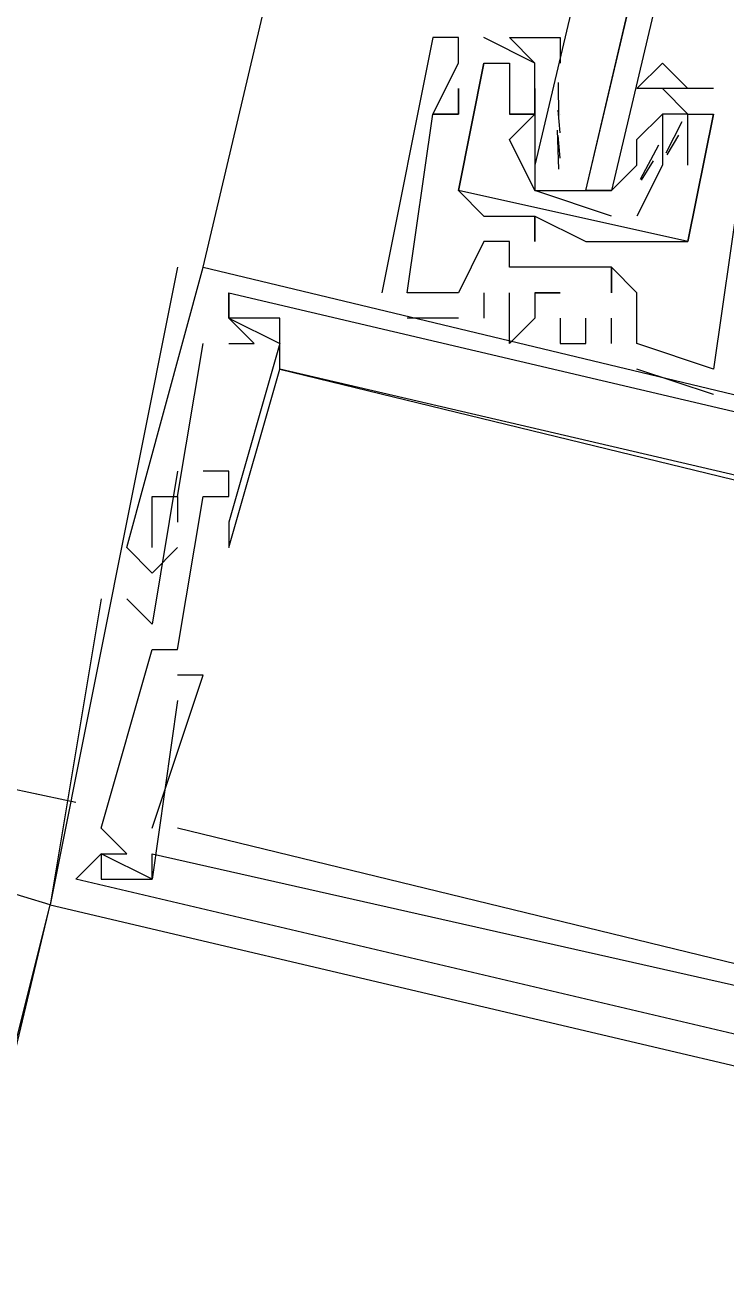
# Model space of a CAD drawing. Header units: feet. Extents: x -84 to 198, y -22 to 181.
# Drawn here: x 113.733 to 114.1, y 60.296 to 60.944 of the extents above; entities that cross this region are included whole.
import ezdxf

# ---------------------------------------------------------------- set-up
doc = ezdxf.new("R2010")
doc.units = ezdxf.units.FT
doc.layers.add('A-LINEA', color=7, linetype='CONTINUOUS')
doc.layers.add('A-MURO-CONCRETO', color=8, linetype='CONTINUOUS')

msp = doc.modelspace()

# ---------------------------------------------------------------- linework, layer by layer
at = {"layer": 'A-LINEA'}
for p, q in [((113.8267, 60.8178), (115.48, 67.8444)), ((113.9467, 60.9378), (113.9467, 60.9378)), ((113.9467, 60.9378), (113.9467, 60.9378)), ((113.9467, 60.9378), (113.9467, 60.9378)), ((113.96, 60.9378), (113.96, 60.9378)), ((113.96, 60.9378), (113.96, 60.9378)), ((113.96, 60.9378), (113.96, 60.9378)), ((114, 60.9244), (113.9733, 60.9378)), ((113.9733, 60.9378), (113.9733, 60.9378)), ((114, 60.9244), (113.9733, 60.9378)), ((113.9733, 60.9378), (113.9733, 60.9378)), ((113.96, 60.9244), (113.96, 60.9244)), ((113.96, 60.9244), (113.96, 60.9244)), ((113.96, 60.9244), (113.96, 60.9244)), ((113.9733, 60.9244), (113.9733, 60.9244)), ((113.9733, 60.9244), (113.9733, 60.9244)), ((113.9733, 60.9244), (113.9733, 60.9244)), ((113.9733, 60.9244), (113.9733, 60.9244)), ((113.9867, 60.9244), (113.9867, 60.9244)), ((113.9867, 60.9244), (113.9867, 60.9244)), ((114, 60.9244), (114, 60.9244)), ((114, 60.9244), (114, 60.9244)), ((114.0126, 60.896), (114.0123, 60.9143)), ((113.96, 60.9111), (113.96, 60.9111)), ((113.96, 60.9111), (113.96, 60.9111)), ((113.96, 60.9111), (113.96, 60.9111)), ((114, 60.9111), (114, 60.9111)), ((114, 60.9111), (114, 60.8978)), ((114, 60.9111), (114, 60.9111)), ((114.0933, 60.9111), (114.0667, 60.9111)), ((114.0667, 60.9111), (114.0667, 60.9111)), ((114.0933, 60.9111), (114.0667, 60.9111)), ((114.0667, 60.9111), (114.0667, 60.9111)), ((114.0933, 60.9111), (114.0933, 60.9111)), ((114.0933, 60.9111), (114.0933, 60.9111)), ((113.9467, 60.8978), (113.9467, 60.8978)), ((113.9467, 60.8978), (113.9467, 60.8978)), ((113.9467, 60.8978), (113.9467, 60.8978)), ((113.9467, 60.8978), (113.9467, 60.8978)), ((113.9467, 60.8978), (113.9467, 60.8978)), ((113.9467, 60.8978), (113.9467, 60.8978)), ((113.96, 60.8978), (113.96, 60.8978)), ((113.96, 60.8978), (113.96, 60.8978)), ((113.96, 60.8978), (113.96, 60.8978)), ((113.96, 60.8978), (113.96, 60.8978)), ((113.96, 60.8978), (113.96, 60.8978)), ((113.96, 60.8978), (113.96, 60.8978)), ((113.9867, 60.8978), (113.9867, 60.8978)), ((113.9867, 60.8978), (113.9867, 60.8978)), ((113.9867, 60.8978), (113.9867, 60.8978)), ((113.9867, 60.8978), (113.9867, 60.8978)), ((113.9867, 60.8978), (113.9867, 60.8978)), ((113.9867, 60.8978), (113.9867, 60.8978)), ((114, 60.8978), (114, 60.8978)), ((114, 60.8978), (114, 60.8978)), ((114, 60.8978), (114, 60.8978)), ((114, 60.8978), (114, 60.8978)), ((114.0132, 60.888), (114.0122, 60.8999)), ((114.0133, 60.8978), (114.0133, 60.8978)), ((114.0533, 60.8844), (114.0667, 60.8978)), ((114.0667, 60.8978), (114.0667, 60.8978)), ((114.0667, 60.8978), (114.0667, 60.8978)), ((114.08, 60.8978), (114.08, 60.8978)), ((114.08, 60.8978), (114.08, 60.8978)), ((114.0933, 60.8978), (114.0933, 60.8978)), ((114.0933, 60.8978), (114.0933, 60.8978)), ((114.0933, 60.8978), (114.0933, 60.8978)), ((114.0933, 60.8978), (114.0933, 60.8978)), ((114.0125, 60.8689), (114.0119, 60.8893)), ((114.0769, 60.8937), (114.0685, 60.8774)), ((113.9867, 60.8844), (113.9867, 60.8844)), ((113.9867, 60.8844), (113.9867, 60.8844)), ((113.9867, 60.8844), (113.9867, 60.8844)), ((113.9867, 60.8844), (113.9867, 60.8844)), ((114, 60.8844), (114, 60.8844)), ((114.0132, 60.8747), (114.0122, 60.8865)), ((114.0533, 60.8844), (114.0533, 60.8844)), ((114.0647, 60.8816), (114.055, 60.8636)), ((114.0667, 60.8844), (114.0667, 60.8711)), ((114.0667, 60.8844), (114.0667, 60.8844)), ((114.0667, 60.8844), (114.0667, 60.8711)), ((114.0667, 60.8844), (114.0667, 60.8844)), ((114.0751, 60.8867), (114.0689, 60.8765)), ((114.0533, 60.8711), (114.0533, 60.8711)), ((114.0618, 60.8733), (114.0556, 60.8632)), ((114.0667, 60.8711), (114.0667, 60.8711)), ((114.0667, 60.8711), (114.0667, 60.8711)), ((114.08, 60.8711), (114.08, 60.8711)), ((114.08, 60.8711), (114.08, 60.8711)), ((113.96, 60.8578), (113.96, 60.8578)), ((113.96, 60.8578), (113.96, 60.8578)), ((113.96, 60.8578), (113.96, 60.8578)), ((113.96, 60.8578), (113.96, 60.8578)), ((114.0133, 60.8578), (114.0267, 60.8578)), ((114.04, 60.8578), (114.04, 60.8578)), ((113.9733, 60.8444), (113.9733, 60.8444)), ((113.9733, 60.8444), (113.9733, 60.8444)), ((114, 60.8444), (114, 60.8444)), ((114, 60.8444), (114, 60.8444)), ((114, 60.8444), (114, 60.8444)), ((114, 60.8444), (114, 60.8444)), ((113.9733, 60.8311), (113.9733, 60.8311)), ((113.9733, 60.8311), (113.9733, 60.8311)), ((113.9733, 60.8311), (113.9733, 60.8311)), ((113.9867, 60.8311), (113.9867, 60.8311)), ((113.9867, 60.8311), (113.9867, 60.8311)), ((113.9867, 60.8311), (113.9867, 60.8311)), ((114, 60.8311), (114, 60.8311)), ((114, 60.8311), (114, 60.8311)), ((114.0267, 60.8311), (114.0267, 60.8311)), ((114.0267, 60.8311), (114.0267, 60.8311)), ((114.04, 60.8311), (114.04, 60.8311)), ((114.04, 60.8311), (114.04, 60.8311)), ((114.0533, 60.8311), (114.0533, 60.8311)), ((114.0533, 60.8311), (114.0533, 60.8311)), ((114.08, 60.8311), (114.08, 60.8311)), ((114.08, 60.8311), (114.08, 60.8311)), ((113.8133, 60.8178), (113.7467, 60.4844)), ((113.8267, 60.8178), (113.8267, 60.8178)), ((113.8267, 60.8178), (113.8267, 60.8178)), ((113.8267, 60.8178), (113.8267, 60.8178)), ((113.9867, 60.8178), (113.9867, 60.8178)), ((113.9867, 60.8178), (113.9867, 60.8178)), ((113.9867, 60.8178), (113.9867, 60.8178)), ((114.0133, 60.8178), (114.0133, 60.8178)), ((114.0133, 60.8178), (114.0133, 60.8178)), ((114.0133, 60.8178), (114.0133, 60.8178)), ((114.04, 60.8178), (114.04, 60.8178)), ((114.04, 60.8178), (114.04, 60.8178)), ((114.04, 60.8178), (114.04, 60.8178)), ((114.04, 60.8178), (114.04, 60.8178)), ((114.04, 60.8178), (114.04, 60.8178)), ((114.04, 60.8178), (114.04, 60.8178)), ((113.84, 60.8044), (113.84, 60.8044)), ((113.84, 60.8044), (113.84, 60.8044)), ((113.84, 60.8044), (113.84, 60.8044)), ((113.92, 60.8044), (113.92, 60.8044)), ((113.92, 60.8044), (113.92, 60.8044)), ((113.92, 60.8044), (113.92, 60.8044)), ((113.9333, 60.8044), (113.9333, 60.8044)), ((113.9333, 60.8044), (113.9333, 60.8044)), ((113.9333, 60.8044), (113.9333, 60.8044)), ((113.9333, 60.8044), (113.9333, 60.8044)), ((113.9333, 60.8044), (113.9333, 60.8044)), ((113.9333, 60.8044), (113.9333, 60.8044)), ((113.96, 60.8044), (113.96, 60.8044)), ((113.96, 60.8044), (113.96, 60.8044)), ((113.96, 60.8044), (113.96, 60.8044)), ((113.9733, 60.8044), (113.9733, 60.7911)), ((113.9733, 60.8044), (113.9733, 60.8044)), ((113.9733, 60.8044), (113.9733, 60.7911)), ((113.9733, 60.8044), (113.9733, 60.8044)), ((113.9733, 60.8044), (113.9733, 60.7911)), ((113.9733, 60.8044), (113.9733, 60.8044)), ((113.9867, 60.8044), (113.9867, 60.8044)), ((113.9867, 60.8044), (113.9867, 60.8044)), ((113.9867, 60.8044), (113.9867, 60.8044)), ((114, 60.8044), (114, 60.8044)), ((114, 60.8044), (114, 60.8044)), ((114, 60.8044), (114, 60.8044)), ((114.0133, 60.8044), (114.0133, 60.8044)), ((114.0133, 60.8044), (114.0133, 60.8044)), ((114.0133, 60.8044), (114.0133, 60.8044)), ((114.04, 60.8044), (114.04, 60.8044)), ((114.04, 60.8044), (114.04, 60.8044)), ((114.04, 60.8044), (114.04, 60.8044)), ((114.0533, 60.8044), (114.0533, 60.8044)), ((114.0533, 60.8044), (114.0533, 60.8044)), ((114.0533, 60.8044), (114.0533, 60.8044)), ((113.84, 60.7911), (113.84, 60.7911)), ((113.84, 60.7911), (113.84, 60.7911)), ((113.84, 60.7911), (113.84, 60.7911)), ((113.84, 60.7911), (113.84, 60.7911)), ((113.84, 60.7911), (113.84, 60.7911)), ((113.84, 60.7911), (113.84, 60.7911)), ((113.84, 60.7911), (113.84, 60.7911)), ((113.84, 60.7911), (113.84, 60.7911)), ((113.84, 60.7911), (113.84, 60.7911)), ((113.8667, 60.7911), (113.8667, 60.7911)), ((113.8667, 60.7911), (113.8667, 60.7911)), ((113.8667, 60.7911), (113.8667, 60.7911)), ((113.9333, 60.7911), (113.9333, 60.7911)), ((113.9333, 60.7911), (113.9333, 60.7911)), ((113.9333, 60.7911), (113.9333, 60.7911)), ((113.96, 60.7911), (113.96, 60.7911)), ((113.96, 60.7911), (113.96, 60.7911)), ((113.96, 60.7911), (113.96, 60.7911)), ((113.9733, 60.7911), (113.9733, 60.7911)), ((113.9733, 60.7911), (113.9733, 60.7911)), ((113.9733, 60.7911), (113.9733, 60.7911)), ((114, 60.7911), (114, 60.7911)), ((114, 60.7911), (114, 60.7911)), ((114, 60.7911), (114, 60.7911)), ((114.0133, 60.7911), (114.0133, 60.7911)), ((114.0133, 60.7911), (114.0133, 60.7911)), ((114.0133, 60.7911), (114.0133, 60.7911)), ((114.0267, 60.7911), (114.0267, 60.7911)), ((114.0267, 60.7911), (114.0267, 60.7911)), ((114.0267, 60.7911), (114.0267, 60.7911)), ((114.04, 60.7911), (114.04, 60.7911)), ((114.04, 60.7911), (114.04, 60.7911)), ((114.04, 60.7911), (114.04, 60.7911)), ((113.8133, 60.6978), (113.8267, 60.7778)), ((113.8133, 60.6978), (113.8267, 60.7778)), ((113.8133, 60.6978), (113.8267, 60.7778)), ((113.8267, 60.7778), (113.8267, 60.7778)), ((113.8267, 60.7778), (113.8267, 60.7778)), ((113.8267, 60.7778), (113.8267, 60.7778)), ((113.84, 60.7778), (113.84, 60.7778)), ((113.84, 60.7778), (113.84, 60.7778)), ((113.84, 60.7778), (113.84, 60.7778)), ((113.8533, 60.7778), (113.8533, 60.7778)), ((113.8533, 60.7778), (113.8533, 60.7778)), ((113.8533, 60.7778), (113.8533, 60.7778)), ((113.8667, 60.7778), (113.8667, 60.7778)), ((113.8667, 60.7778), (113.8667, 60.7778)), ((113.8667, 60.7778), (113.8667, 60.7778)), ((113.9867, 60.7778), (113.9867, 60.7778)), ((113.9867, 60.7778), (113.9867, 60.7778)), ((113.9867, 60.7778), (113.9867, 60.7778)), ((114.0133, 60.7778), (114.0133, 60.7778)), ((114.0133, 60.7778), (114.0133, 60.7778)), ((114.0133, 60.7778), (114.0133, 60.7778)), ((114.0267, 60.7778), (114.0267, 60.7778)), ((114.0267, 60.7778), (114.0267, 60.7778)), ((114.0267, 60.7778), (114.0267, 60.7778)), ((114.04, 60.7778), (114.04, 60.7778)), ((114.04, 60.7778), (114.04, 60.7778)), ((114.04, 60.7778), (114.04, 60.7778)), ((114.0533, 60.7778), (114.0533, 60.7778)), ((114.0533, 60.7778), (114.0533, 60.7778)), ((114.0533, 60.7778), (114.0533, 60.7778)), ((114.0533, 60.7778), (114.0533, 60.7778)), ((114.0533, 60.7778), (114.0533, 60.7778)), ((114.0533, 60.7778), (114.0533, 60.7778)), ((113.8667, 60.7644), (113.8667, 60.7644)), ((113.8667, 60.7644), (113.8667, 60.7644)), ((113.8667, 60.7644), (113.8667, 60.7644)), ((113.8667, 60.7644), (113.8667, 60.7644)), ((113.8667, 60.7644), (113.8667, 60.7644)), ((113.8667, 60.7644), (113.8667, 60.7644)), ((114.0933, 60.7511), (114.0533, 60.7644)), ((114.0533, 60.7644), (114.0533, 60.7644)), ((114.0933, 60.7511), (114.0533, 60.7644)), ((114.0533, 60.7644), (114.0533, 60.7644)), ((114.0933, 60.7511), (114.0533, 60.7644)), ((114.0533, 60.7644), (114.0533, 60.7644)), ((114.0933, 60.7644), (114.0933, 60.7644)), ((114.0933, 60.7644), (114.0933, 60.7644)), ((114.0933, 60.7644), (114.0933, 60.7644)), ((114.0933, 60.7644), (114.0933, 60.7644)), ((114.0933, 60.7644), (114.0933, 60.7644)), ((114.0933, 60.7644), (114.0933, 60.7644)), ((114.0933, 60.7511), (114.0933, 60.7511)), ((114.0933, 60.7511), (114.0933, 60.7511)), ((114.0933, 60.7511), (114.0933, 60.7511)), ((113.8133, 60.7111), (113.8133, 60.7111)), ((113.8133, 60.7111), (113.8133, 60.7111)), ((113.8133, 60.7111), (113.8133, 60.7111)), ((113.8267, 60.7111), (113.8267, 60.7111)), ((113.8267, 60.7111), (113.8267, 60.7111)), ((113.8267, 60.7111), (113.8267, 60.7111)), ((113.84, 60.7111), (113.84, 60.7111)), ((113.84, 60.7111), (113.84, 60.7111)), ((113.84, 60.7111), (113.84, 60.7111)), ((113.8, 60.6978), (113.8, 60.6978)), ((113.8, 60.6978), (113.8, 60.6978)), ((113.8, 60.6978), (113.8, 60.6978)), ((113.8133, 60.6978), (113.8133, 60.6978)), ((113.8133, 60.6978), (113.8133, 60.6978)), ((113.8133, 60.6978), (113.8133, 60.6978)), ((113.8133, 60.6978), (113.8133, 60.6978)), ((113.8133, 60.6978), (113.8133, 60.6978)), ((113.8133, 60.6978), (113.8133, 60.6978)), ((113.8267, 60.6978), (113.8267, 60.6978)), ((113.8267, 60.6978), (113.8267, 60.6978)), ((113.8267, 60.6978), (113.8267, 60.6978)), ((113.84, 60.6978), (113.84, 60.6978)), ((113.84, 60.6978), (113.84, 60.6978)), ((113.84, 60.6978), (113.84, 60.6978)), ((113.8133, 60.6844), (113.8133, 60.6844)), ((113.8133, 60.6844), (113.8133, 60.6844)), ((113.8133, 60.6844), (113.8133, 60.6844)), ((113.84, 60.6844), (113.84, 60.6844)), ((113.84, 60.6844), (113.84, 60.6844)), ((113.84, 60.6844), (113.84, 60.6844)), ((113.7867, 60.6711), (113.7867, 60.6711)), ((113.7867, 60.6711), (113.7867, 60.6711)), ((113.7867, 60.6711), (113.7867, 60.6711)), ((113.8, 60.6711), (113.8, 60.6711)), ((113.8, 60.6711), (113.8, 60.6711)), ((113.8, 60.6711), (113.8, 60.6711)), ((113.8133, 60.6711), (113.8133, 60.6711)), ((113.8133, 60.6711), (113.8133, 60.6711)), ((113.8133, 60.6711), (113.8133, 60.6711)), ((113.84, 60.6711), (113.84, 60.6711)), ((113.84, 60.6711), (113.84, 60.6711)), ((113.84, 60.6711), (113.84, 60.6711)), ((113.8, 60.6578), (113.8, 60.6578)), ((113.8, 60.6578), (113.8, 60.6578)), ((113.8, 60.6578), (113.8, 60.6578)), ((113.7733, 60.6444), (113.7733, 60.6444)), ((113.7733, 60.6444), (113.7733, 60.6444)), ((113.7733, 60.6444), (113.7733, 60.6444)), ((113.7867, 60.6444), (113.7867, 60.6444)), ((113.7867, 60.6444), (113.7867, 60.6444)), ((113.7867, 60.6444), (113.7867, 60.6444)), ((113.8, 60.6311), (113.8, 60.6311)), ((113.8, 60.6311), (113.8, 60.6311)), ((113.8, 60.6311), (113.8, 60.6311)), ((113.8, 60.6178), (113.8, 60.6178)), ((113.8, 60.6178), (113.8, 60.6178)), ((113.8, 60.6178), (113.8, 60.6178)), ((113.8133, 60.6178), (113.8133, 60.6178)), ((113.8133, 60.6178), (113.8133, 60.6178)), ((113.8133, 60.6178), (113.8133, 60.6178)), ((113.8133, 60.6044), (113.8133, 60.6044)), ((113.8133, 60.6044), (113.8133, 60.6044)), ((113.8133, 60.6044), (113.8133, 60.6044)), ((113.8267, 60.6044), (113.8267, 60.6044)), ((113.8267, 60.6044), (113.8267, 60.6044)), ((113.8267, 60.6044), (113.8267, 60.6044)), ((113.8133, 60.5911), (113.8133, 60.5911)), ((113.8133, 60.5911), (113.8133, 60.5911)), ((113.8133, 60.5911), (113.8133, 60.5911)), ((113.76, 60.5378), (113.5733, 60.5778)), ((113.7467, 60.4844), (113.6133, 60.5244)), ((113.7733, 60.5244), (113.7733, 60.5244)), ((113.7733, 60.5244), (113.7733, 60.5244)), ((113.7733, 60.5244), (113.7733, 60.5244)), ((113.8, 60.5244), (113.8, 60.5244)), ((113.8, 60.5244), (113.8, 60.5244)), ((113.8, 60.5244), (113.8, 60.5244)), ((113.8133, 60.5244), (113.8133, 60.5244)), ((113.8133, 60.5244), (113.8133, 60.5244)), ((113.8133, 60.5244), (113.8133, 60.5244)), ((113.7733, 60.5111), (113.7733, 60.5111)), ((113.7733, 60.5111), (113.7733, 60.5111)), ((113.7733, 60.5111), (113.7733, 60.5111)), ((113.7733, 60.5111), (113.7733, 60.5111)), ((113.7733, 60.5111), (113.7733, 60.5111)), ((113.7733, 60.5111), (113.7733, 60.5111)), ((113.7867, 60.5111), (113.7867, 60.5111)), ((113.7867, 60.5111), (113.7867, 60.5111)), ((113.7867, 60.5111), (113.7867, 60.5111)), ((113.8, 60.5111), (113.8, 60.5111)), ((113.8, 60.5111), (113.8, 60.5111)), ((113.8, 60.5111), (113.8, 60.5111)), ((113.76, 60.4978), (113.76, 60.4978)), ((113.76, 60.4978), (113.76, 60.4978)), ((113.76, 60.4978), (113.76, 60.4978)), ((113.7733, 60.4978), (113.7733, 60.4978)), ((113.7733, 60.4978), (113.7733, 60.4978)), ((113.7733, 60.4978), (113.7733, 60.4978)), ((113.8, 60.4978), (113.8, 60.4978)), ((113.8, 60.4978), (113.8, 60.4978)), ((113.8, 60.4978), (113.8, 60.4978)), ((113.8, 60.4978), (113.8, 60.4978)), ((113.8, 60.4978), (113.8, 60.4978)), ((113.8, 60.4978), (113.8, 60.4978)), ((113.7467, 60.4844), (113.7467, 60.4844)), ((113.7467, 60.4844), (113.7467, 60.4844)), ((113.7467, 60.4844), (113.7467, 60.4844))]:
    msp.add_line(p, q, dxfattribs=at)
for points in [[(114.4, 62.5644), (114, 60.8711), (114, 60.8578), (114.0133, 60.8578), (114.0267, 60.8578), (114.4267, 62.5644)], [(114.44, 62.5511), (114.04, 60.8578), (114.0267, 60.8578), (114.4267, 62.5511)], [(114.1067, 60.8578), (114.0933, 60.7644), (114.0533, 60.7778), (114.0533, 60.8044), (114.04, 60.8178), (114.04, 60.8044), (114.04, 60.8178), (114.0133, 60.8178), (113.9867, 60.8178), (113.9867, 60.8311), (113.9733, 60.8311), (113.96, 60.8044), (113.9333, 60.8044), (113.9467, 60.8978), (113.96, 60.8978), (113.96, 60.9111), (113.96, 60.8978), (113.9467, 60.8978), (113.96, 60.9244), (113.96, 60.9378), (113.9467, 60.9378), (113.92, 60.8044)], [(114.1067, 60.8578), (114.0933, 60.7644), (114.0533, 60.7778), (114.0533, 60.8044), (114.04, 60.8178), (114.04, 60.8044), (114.04, 60.8178), (114.0133, 60.8178), (113.9867, 60.8178), (113.9867, 60.8311), (113.9733, 60.8311), (113.96, 60.8044), (113.9333, 60.8044), (113.9467, 60.8978), (113.96, 60.8978), (113.96, 60.9111), (113.96, 60.8978), (113.9467, 60.8978), (113.96, 60.9244), (113.96, 60.9378), (113.9467, 60.9378), (113.92, 60.8044)], [(114.1067, 60.8578), (114.0933, 60.7644), (114.0533, 60.7778), (114.0533, 60.8044), (114.04, 60.8178), (114.04, 60.8044), (114.04, 60.8178), (114.0133, 60.8178), (113.9867, 60.8178), (113.9867, 60.8311), (113.9733, 60.8311), (113.96, 60.8044), (113.9333, 60.8044), (113.9467, 60.8978), (113.96, 60.8978), (113.96, 60.9111), (113.96, 60.8978), (113.9467, 60.8978), (113.96, 60.9244), (113.96, 60.9378), (113.9467, 60.9378), (113.92, 60.8044)], [(114.04, 60.8444), (114, 60.8578), (113.9867, 60.8844), (114, 60.8978), (113.9867, 60.8978), (114, 60.8978), (114, 60.9111), (114, 60.9244), (113.9867, 60.9378), (114.0133, 60.9378), (114.0133, 60.9244)], [(114.08, 60.8311), (113.96, 60.8578), (113.9733, 60.9244), (113.9867, 60.9244), (113.9867, 60.8978)], [(113.9733, 60.9244), (113.96, 60.8578), (113.9733, 60.8444), (114, 60.8444), (114, 60.8311), (114, 60.8444), (114.0267, 60.8311), (114.04, 60.8311), (114.0533, 60.8311), (114.08, 60.8311), (114.0933, 60.8978)], [(114.08, 60.8311), (113.96, 60.8578), (113.9733, 60.9244), (113.9867, 60.9244), (113.9867, 60.8978)], [(113.9733, 60.9244), (113.96, 60.8578), (113.9733, 60.8444), (114, 60.8444), (114, 60.8311), (114, 60.8444), (114.0267, 60.8311), (114.04, 60.8311), (114.0533, 60.8311), (114.08, 60.8311), (114.0933, 60.8978)], [(114.0667, 60.9111), (114.0533, 60.9111), (114.0667, 60.9244), (114.08, 60.9111), (114.0667, 60.9111), (114.08, 60.8978), (114.0667, 60.8978), (114.0667, 60.8844), (114.0667, 60.8711), (114.0533, 60.8444)], [(113.9867, 60.8844), (114, 60.8978), (113.9867, 60.8978), (114, 60.8978), (114, 60.9111), (114, 60.9111)], [(113.9867, 60.8844), (114, 60.8978), (113.9867, 60.8978), (114, 60.8978), (114, 60.9111), (114, 60.9111)], [(114, 60.8978), (114, 60.8844), (114, 60.8578), (114.04, 60.8578), (114.0533, 60.8711), (114.0533, 60.8844)], [(114.08, 60.8711), (114.08, 60.8978), (114.0933, 60.8978), (114.08, 60.8311)], [(114.08, 60.8711), (114.08, 60.8978), (114.0933, 60.8978), (114.08, 60.8311)], [(113.8133, 60.6711), (113.8, 60.6578), (113.7867, 60.6711), (113.8267, 60.8178), (114.4933, 60.6578), (114.5067, 60.6578)], [(113.8133, 60.6711), (113.8, 60.6578), (113.7867, 60.6711), (113.8267, 60.8178), (114.4933, 60.6578), (114.5067, 60.6578)], [(113.8133, 60.6711), (113.8, 60.6578), (113.7867, 60.6711), (113.8267, 60.8178), (114.4933, 60.6578), (114.5067, 60.6578)], [(114.3733, 60.6711), (114.3733, 60.6444), (114.28, 60.6711), (114.28, 60.6844), (114.2667, 60.6844), (114.2667, 60.6711), (113.8667, 60.7644), (113.8667, 60.7911), (113.84, 60.7911), (113.84, 60.8044), (113.84, 60.7911), (113.8667, 60.7778), (113.84, 60.6844), (113.84, 60.6711), (113.8667, 60.7644), (114.36, 60.6444), (114.3467, 60.5511), (114.3467, 60.5511), (114.36, 60.5644)], [(113.84, 60.8044), (114.2933, 60.6978), (114.28, 60.6844), (114.28, 60.6711), (114.2933, 60.6711), (114.2933, 60.6978), (114.3867, 60.6844)], [(113.84, 60.7778), (113.8533, 60.7778), (113.84, 60.7911), (113.84, 60.8044)], [(114.3733, 60.6711), (114.3733, 60.6444), (114.28, 60.6711), (114.28, 60.6844), (114.2667, 60.6844), (114.2667, 60.6711), (113.8667, 60.7644), (113.8667, 60.7911), (113.84, 60.7911), (113.84, 60.8044), (113.84, 60.7911), (113.8667, 60.7778), (113.84, 60.6844), (113.84, 60.6711), (113.8667, 60.7644), (114.36, 60.6444), (114.3467, 60.5511), (114.3467, 60.5511), (114.36, 60.5644)], [(113.84, 60.8044), (114.2933, 60.6978), (114.28, 60.6844), (114.28, 60.6711), (114.2933, 60.6711), (114.2933, 60.6978), (114.3867, 60.6844)], [(113.84, 60.7778), (113.8533, 60.7778), (113.84, 60.7911), (113.84, 60.8044)], [(114.3733, 60.6711), (114.3733, 60.6444), (114.28, 60.6711), (114.28, 60.6844), (114.2667, 60.6844), (114.2667, 60.6711), (113.8667, 60.7644), (113.8667, 60.7911), (113.84, 60.7911), (113.84, 60.8044), (113.84, 60.7911), (113.8667, 60.7778), (113.84, 60.6844), (113.84, 60.6711), (113.8667, 60.7644), (114.36, 60.6444), (114.3467, 60.5511), (114.3467, 60.5511), (114.36, 60.5644)], [(113.84, 60.8044), (114.2933, 60.6978), (114.28, 60.6844), (114.28, 60.6711), (114.2933, 60.6711), (114.2933, 60.6978), (114.3867, 60.6844)], [(113.84, 60.7778), (113.8533, 60.7778), (113.84, 60.7911), (113.84, 60.8044)], [(114, 60.8044), (114, 60.7911), (113.9867, 60.7778), (113.9867, 60.8044), (113.9867, 60.8044)], [(114, 60.8044), (114, 60.7911), (113.9867, 60.7778), (113.9867, 60.8044), (113.9867, 60.8044)], [(114, 60.8044), (114, 60.7911), (113.9867, 60.7778), (113.9867, 60.8044), (113.9867, 60.8044)], [(114.0133, 60.8044), (114, 60.8044), (114.0133, 60.8044), (114, 60.8044), (114.0133, 60.8044)], [(114.0133, 60.8044), (114, 60.8044), (114.0133, 60.8044), (114, 60.8044), (114.0133, 60.8044)], [(114.0133, 60.8044), (114, 60.8044), (114.0133, 60.8044), (114, 60.8044), (114.0133, 60.8044)], [(113.96, 60.7911), (113.96, 60.7911), (113.9333, 60.7911)], [(113.96, 60.7911), (113.96, 60.7911), (113.9333, 60.7911)], [(113.96, 60.7911), (113.96, 60.7911), (113.9333, 60.7911)], [(114.0133, 60.7911), (114.0133, 60.7778), (114.0267, 60.7778), (114.0267, 60.7911)], [(114.0133, 60.7911), (114.0133, 60.7778), (114.0267, 60.7778), (114.0267, 60.7911)], [(114.0133, 60.7911), (114.0133, 60.7778), (114.0267, 60.7778), (114.0267, 60.7911)], [(114.04, 60.7778), (114.04, 60.7911), (114.04, 60.7911)], [(114.04, 60.7778), (114.04, 60.7911), (114.04, 60.7911)], [(114.04, 60.7778), (114.04, 60.7911), (114.04, 60.7911)], [(114.2267, 60.3911), (114.2267, 60.4044), (114.2133, 60.4178), (114.2133, 60.4044), (114.2133, 60.3911), (113.76, 60.4978), (113.7733, 60.5111), (113.7867, 60.5111), (113.7733, 60.5244), (113.8, 60.6178), (113.8133, 60.6178), (113.8267, 60.6978), (113.84, 60.6978), (113.84, 60.7111), (113.8267, 60.7111)], [(114.2267, 60.3911), (114.2267, 60.4044), (114.2133, 60.4178), (114.2133, 60.4044), (114.2133, 60.3911), (113.76, 60.4978), (113.7733, 60.5111), (113.7867, 60.5111), (113.7733, 60.5244), (113.8, 60.6178), (113.8133, 60.6178), (113.8267, 60.6978), (113.84, 60.6978), (113.84, 60.7111), (113.8267, 60.7111)], [(114.2267, 60.3911), (114.2267, 60.4044), (114.2133, 60.4178), (114.2133, 60.4044), (114.2133, 60.3911), (113.76, 60.4978), (113.7733, 60.5111), (113.7867, 60.5111), (113.7733, 60.5244), (113.8, 60.6178), (113.8133, 60.6178), (113.8267, 60.6978), (113.84, 60.6978), (113.84, 60.7111), (113.8267, 60.7111)], [(113.8133, 60.7111), (113.8, 60.6311), (113.7867, 60.6444)], [(113.8133, 60.7111), (113.8, 60.6311), (113.7867, 60.6444)], [(113.8133, 60.7111), (113.8, 60.6311), (113.7867, 60.6444)], [(113.8, 60.6711), (113.8, 60.6978), (113.8133, 60.6978), (113.8133, 60.6844)], [(113.8, 60.6711), (113.8, 60.6978), (113.8133, 60.6978), (113.8133, 60.6844)], [(113.8, 60.6711), (113.8, 60.6978), (113.8133, 60.6978), (113.8133, 60.6844)], [(113.7733, 60.6444), (113.7467, 60.4844), (114.4267, 60.3244), (114.4267, 60.3378)], [(113.7733, 60.6444), (113.7467, 60.4844), (114.4267, 60.3244), (114.4267, 60.3378)], [(113.7733, 60.6444), (113.7467, 60.4844), (114.4267, 60.3244), (114.4267, 60.3378)], [(113.8, 60.5244), (113.8267, 60.6044), (113.8133, 60.6044)], [(113.8, 60.5244), (113.8267, 60.6044), (113.8133, 60.6044)], [(113.8, 60.5244), (113.8267, 60.6044), (113.8133, 60.6044)], [(113.8133, 60.5911), (113.8, 60.4978), (113.7733, 60.5111), (113.7733, 60.4978), (113.8, 60.4978), (113.8, 60.5111), (114.2133, 60.4178), (114.2, 60.4044), (114.2133, 60.4044), (114.2133, 60.4178), (114.3067, 60.3911)], [(113.8133, 60.5911), (113.8, 60.4978), (113.7733, 60.5111), (113.7733, 60.4978), (113.8, 60.4978), (113.8, 60.5111), (114.2133, 60.4178), (114.2, 60.4044), (114.2133, 60.4044), (114.2133, 60.4178), (114.3067, 60.3911)], [(113.8133, 60.5911), (113.8, 60.4978), (113.7733, 60.5111), (113.7733, 60.4978), (113.8, 60.4978), (113.8, 60.5111), (114.2133, 60.4178), (114.2, 60.4044), (114.2133, 60.4044), (114.2133, 60.4178), (114.3067, 60.3911)], [(114.32, 60.4844), (114.3067, 60.4044), (113.8133, 60.5244)], [(114.32, 60.4844), (114.3067, 60.4044), (113.8133, 60.5244)], [(114.32, 60.4844), (114.3067, 60.4044), (113.8133, 60.5244)], [(117.1467, 59.6844), (116.8, 58.2178), (113.4, 59.0311), (113.7467, 60.4844), (117.1467, 59.6844)]]:
    msp.add_lwpolyline(points, dxfattribs=at)
at = {"layer": 'A-MURO-CONCRETO'}
msp.add_lwpolyline([(113.7467, 60.4844), (117.1467, 59.6844), (113.5467, 59.6844), (113.7467, 60.4844), (113.7467, 60.4844)], dxfattribs=at)

doc.saveas('drawing.dxf')
